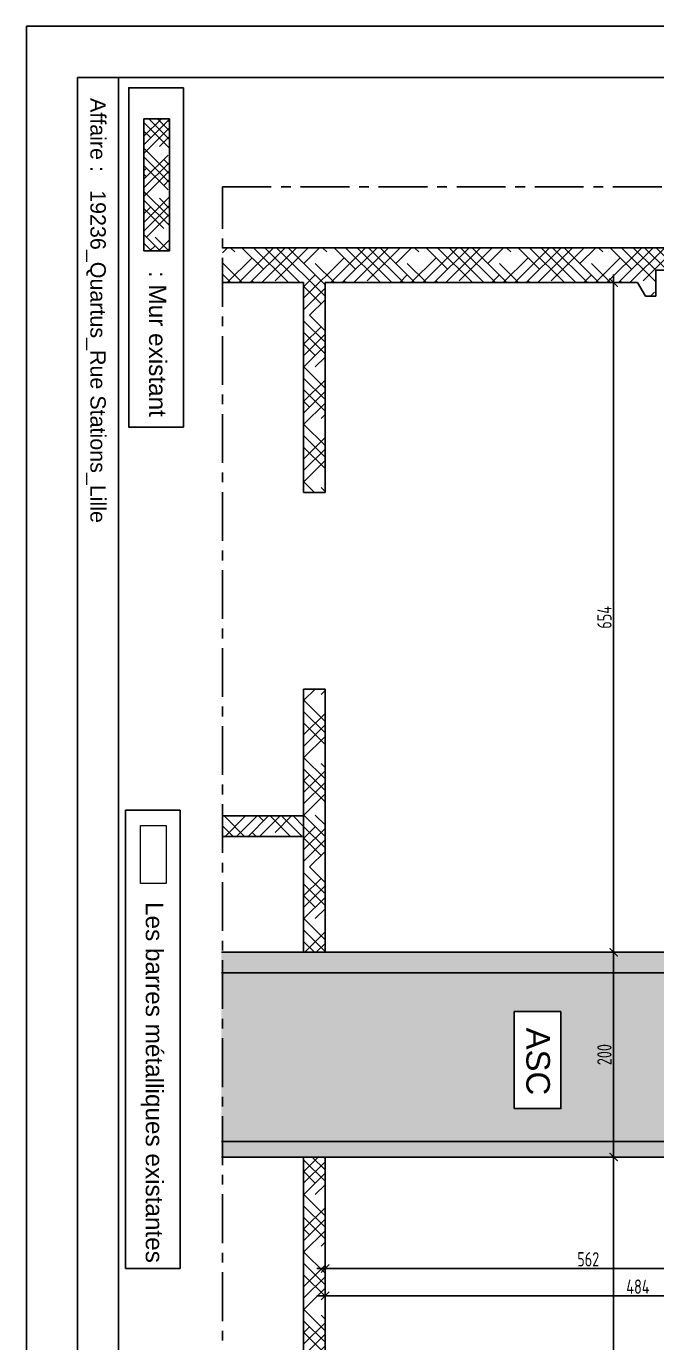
# Model space of a CAD drawing. Header units: millimetres. Extents: x -14819 to 43195, y -10328 to 20814.
# Drawn here: x 17559 to 18174, y 9725 to 11010 of the extents above; entities that cross this region are included whole.
import ezdxf
from ezdxf.enums import TextEntityAlignment as Align

# ---------------------------------------------------------------- set-up
doc = ezdxf.new("R2010")
doc.units = ezdxf.units.MM
doc.header["$PDMODE"] = 3
doc.linetypes.add('AXES', pattern=[50.8, 31.75, -6.35, 6.35, -6.35])
doc.layers.add('-SOCNA- 0', color=255, linetype='Continuous')
doc.layers.add('-SOCNA- Text', color=255, linetype='Continuous')
doc.layers.add('-SOCNA- Fer- Coffrage', color=173, linetype='Continuous', lineweight=25)
doc.layers.add('Mur_coupe', color=7, linetype='Continuous', lineweight=25)
doc.layers.add('-SOCNA- Visible', color=66, linetype='Continuous', plot=False)
doc.layers.add('_Charpente métallique', color=7, linetype='Continuous', lineweight=0, true_color=0x539df9)
doc.styles.add('-ST-Arial', font='arial.ttf')
doc.styles.add('-ST-Isocp', font='isocp.shx', dxfattribs={"width": 0.8})
doc.styles.add('SOCNA- Arial', font='arial.ttf')
doc.dimstyles.new('-ST-50s', dxfattribs={"dimtxt": 14, "dimasz": 8, "dimexe": 8, "dimexo": 10, "dimgap": 2, "dimtad": 1, "dimdec": 1, "dimrnd": 0.5, "dimdsep": 46, "dimtxsty": '-ST-Isocp', "dimblk": 'ARCHTICK', "dimcen": 3, "dimdle": 8, "dimclrd": 30, "dimclre": 30, "dimclrt": 6, "dimadec": 1, "dimazin": 0, "dimtfac": 1, "dimtdec": 1, "dimtofl": 0, "dimtmove": 0, "dimatfit": 3, "dimfxl": 30, "dimfxlon": 1, "dimtolj": 1, "dimtzin": 0, "dimlwd": -1, "dimlwe": -1, "dimarcsym": 0})
pattern_1 = [(315, (24839.6304, 47367.7406), (28.0633004, -16.8379802), [127, -63.5]), (45, (24839.6304, 47367.7406), (-28.0633004, -16.8379802), [127, -63.5])]

# ---------------------------------------------------------------- blocks, each defined once
blk = doc.blocks.new('_ArchTick')
at = {"color": 0, "linetype": 'ByBlock', "const_width": 0.15}
blk.add_lwpolyline([(-0.5, -0.5), (0.5, 0.5)], dxfattribs=at)
blk = doc.blocks.new('*D565')
at = {"layer": '-SOCNA- Fer- Coffrage', "color": 30, "ltscale": 1.5, "transparency": 16777216}
for p, q in [((18101.8, 10760.2), (18139.8, 10760.2)), ((18131.8, 10768.2), (18131.8, 10098.2)), ((18101.8, 10106.2), (18139.8, 10106.2))]:
    blk.add_line(p, q, dxfattribs=at)
at = {"layer": 'Defpoints', "color": 0, "ltscale": 1.5, "transparency": 16777216}
for p in [(18006.7, 10760.2), (18086.5, 10106.2), (18131.8, 10106.2)]:
    blk.add_point(p, dxfattribs=at)
at = {"layer": '-SOCNA- Fer- Coffrage', "color": 30, "ltscale": 1.5, "transparency": 16777216, "xscale": 8, "yscale": 8, "zscale": 8}
for p, rotation in [((18131.8, 10760.2), 90), ((18131.8, 10106.2), 270)]:
    blk.add_blockref('_ArchTick', p, dxfattribs=dict(at, rotation=rotation))
at = {"layer": '-SOCNA- Fer- Coffrage', "color": 6, "ltscale": 1.5, "transparency": 16777216, "insert": (18122.8, 10433.2), "char_height": 14, "attachment_point": 5, "rotation": 90, "style": '-ST-Isocp'}
blk.add_mtext('\\A1;654', dxfattribs=at)
blk = doc.blocks.new('*D566')
at = {"layer": '-SOCNA- Fer- Coffrage', "color": 30, "ltscale": 1.5, "transparency": 16777216}
for p, q in [((18131.8, 9914.2), (18131.8, 9207.2)), ((18107, 9906.2), (18139.8, 9906.2)), ((18101.8, 9215.2), (18139.8, 9215.2))]:
    blk.add_line(p, q, dxfattribs=at)
at = {"layer": 'Defpoints', "color": 0, "ltscale": 1.5, "transparency": 16777216}
for p in [(18097, 9906.2), (18044.5, 9215.2), (18131.8, 9215.2)]:
    blk.add_point(p, dxfattribs=at)
at = {"layer": '-SOCNA- Fer- Coffrage', "color": 30, "ltscale": 1.5, "transparency": 16777216, "xscale": 8, "yscale": 8, "zscale": 8}
for p, rotation in [((18131.8, 9906.2), 90), ((18131.8, 9215.2), 270)]:
    blk.add_blockref('_ArchTick', p, dxfattribs=dict(at, rotation=rotation))
at = {"layer": '-SOCNA- Fer- Coffrage', "color": 6, "ltscale": 1.5, "transparency": 16777216, "insert": (18122.8, 9560.7), "char_height": 14, "attachment_point": 5, "rotation": 90, "style": '-ST-Isocp'}
blk.add_mtext('\\A1;691', dxfattribs=at)
blk = doc.blocks.new('*D567')
at = {"layer": '-SOCNA- Fer- Coffrage', "color": 30, "ltscale": 1.5, "transparency": 16777216}
for p, q in [((18101.8, 10106.2), (18139.8, 10106.2)), ((18131.8, 9898.2), (18131.8, 10114.2)), ((18110, 9906.2), (18139.8, 9906.2))]:
    blk.add_line(p, q, dxfattribs=at)
at = {"layer": 'Defpoints', "color": 0, "ltscale": 1.5, "transparency": 16777216}
for p in [(18086.5, 10106.2), (18131.8, 10106.2), (18100, 9906.2)]:
    blk.add_point(p, dxfattribs=at)
at = {"layer": '-SOCNA- Fer- Coffrage', "color": 30, "ltscale": 1.5, "transparency": 16777216, "xscale": 8, "yscale": 8, "zscale": 8}
for p, rotation in [((18131.8, 10106.2), 90), ((18131.8, 9906.2), 270)]:
    blk.add_blockref('_ArchTick', p, dxfattribs=dict(at, rotation=rotation))
at = {"layer": '-SOCNA- Fer- Coffrage', "color": 6, "ltscale": 1.5, "transparency": 16777216, "insert": (18122.8, 10006.2), "char_height": 14, "attachment_point": 5, "rotation": 90, "style": '-ST-Isocp'}
blk.add_mtext('\\A1;200', dxfattribs=at)
blk = doc.blocks.new('*D568')
at = {"layer": '-SOCNA- Fer- Coffrage', "color": 30, "ltscale": 1.5, "transparency": 16777216}
for p, q in [((17850.2, 9800.6), (17850.2, 9762.6)), ((18341.7, 9770.6), (17842.2, 9770.6)), ((18333.7, 9743.9), (18333.7, 9778.6))]:
    blk.add_line(p, q, dxfattribs=at)
at = {"layer": 'Defpoints', "color": 0, "ltscale": 1.5, "transparency": 16777216}
for p in [(17850.2, 9827.3), (17850.2, 9770.6), (18333.7, 9733.9)]:
    blk.add_point(p, dxfattribs=at)
at = {"layer": '-SOCNA- Fer- Coffrage', "color": 30, "ltscale": 1.5, "transparency": 16777216, "xscale": 8, "yscale": 8, "zscale": 8, "rotation": 180}
blk.add_blockref('_ArchTick', (17850.2, 9770.6), dxfattribs=at)
at = {"layer": '-SOCNA- Fer- Coffrage', "color": 30, "ltscale": 1.5, "transparency": 16777216, "xscale": 8, "yscale": 8, "zscale": 8}
blk.add_blockref('_ArchTick', (18333.7, 9770.6), dxfattribs=at)
at = {"layer": '-SOCNA- Fer- Coffrage', "color": 6, "ltscale": 1.5, "transparency": 16777216, "insert": (18155.5, 9779.6), "char_height": 14, "attachment_point": 5, "style": '-ST-Isocp'}
blk.add_mtext('\\A1;484', dxfattribs=at)
blk = doc.blocks.new('*U557')
at = {"layer": '-SOCNA- 0', "color": 7}
blk.add_line((50, 90), (2050, 90), dxfattribs=at)
blk.add_lwpolyline([(50, 50), (2050, 50), (2050, 1435), (50, 1435)], close=True, dxfattribs=at)
at = {"layer": '-SOCNA- Visible', "color": 7}
for q in [(60, 150), (110, 100)]:
    blk.add_line((60, 100), q, dxfattribs=at)
at = {"layer": '-SOCNA- Visible'}
blk.add_lwpolyline([(0, 0), (2100, 0), (2100, 1485), (0, 1485)], close=True, dxfattribs=at)
at = {"layer": '-SOCNA- Text', "color": 7, "style": 'SOCNA- Arial'}
blk.add_text('Affaire :', height=15, dxfattribs=at).set_placement((70, 70), align=Align.MIDDLE_LEFT)
for tag, p in [('TITRE', (1050, 1410)), ('INDICE', (2024.9, 1410))]:
    blk.add_attdef(tag, text='', height=25, dxfattribs=at).set_placement(p, align=Align.MIDDLE_CENTER)
for tag, p in [("NOM_D'AFFAIRE", (160, 70)), ('PLAN', (1824.8, 70))]:
    blk.add_attdef(tag, text='', height=15, dxfattribs=at).set_placement(p, align=Align.MIDDLE_LEFT)
blk = doc.blocks.new('*D560')
at = {"layer": '-SOCNA- Fer- Coffrage', "color": 30, "ltscale": 1.5, "transparency": 16777216}
for p, q in [((18420.3, 9797.3), (17842.2, 9797.3)), ((17850.2, 9797.3), (17850.2, 9805.3)), ((18412.3, 9797.3), (18412.3, 9805.3))]:
    blk.add_line(p, q, dxfattribs=at)
at = {"layer": 'Defpoints', "color": 0, "ltscale": 1.5, "transparency": 16777216}
for p in [(17850.2, 9797.3), (17850.2, 9788.1), (18412.3, 9788.1)]:
    blk.add_point(p, dxfattribs=at)
at = {"layer": '-SOCNA- Fer- Coffrage', "color": 30, "ltscale": 1.5, "transparency": 16777216, "xscale": 8, "yscale": 8, "zscale": 8, "rotation": 180}
blk.add_blockref('_ArchTick', (17850.2, 9797.3), dxfattribs=at)
at = {"layer": '-SOCNA- Fer- Coffrage', "color": 30, "ltscale": 1.5, "transparency": 16777216, "xscale": 8, "yscale": 8, "zscale": 8}
blk.add_blockref('_ArchTick', (18412.3, 9797.3), dxfattribs=at)
at = {"layer": '-SOCNA- Fer- Coffrage', "color": 6, "ltscale": 1.5, "transparency": 16777216, "insert": (18107, 9806.3), "char_height": 14, "attachment_point": 5, "style": '-ST-Isocp'}
blk.add_mtext('\\A1;562', dxfattribs=at)

msp = doc.modelspace()

# ---------------------------------------------------------------- hatches: boundary and pattern name
at = {"layer": '-SOCNA- Fer- Coffrage', "ltscale": 1.5}
h = msp.add_hatch(dxfattribs=at)
h.set_pattern_fill('HOUND', color=8, scale=3.75, angle=-45)
h.set_pattern_definition([(315, (12696.0696, 61280.6255), (21.0474753, -12.6284852), [95.25, -47.625]), (45, (12696.0696, 61280.6255), (-21.0474753, -12.6284852), [95.25, -47.625])])
h.paths.add_polyline_path([(17698.38, 10920.18), (17673.41, 10920.18), (17673.41, 10791.13), (17698.38, 10791.13)])
h = msp.add_hatch(dxfattribs=at)
h.set_pattern_fill('HOUND', color=8, scale=5, angle=-45)
h.set_pattern_definition(pattern_1)
h.paths.add_polyline_path([(17750.08, 10794.24), (17750.08, 10760.24), (17829.19, 10760.24), (17829.19, 10555.24), (17850.19, 10555.24), (17850.19, 10760.24), (18155.14, 10760.24), (18162.82, 10746.83), (18172.82, 10746.83), (18172.82, 10772.24), (18334.14, 10772.24), (18334.14, 10794.24)])
h.paths.add_polyline_path([(17829.19, 10106.21), (17850.19, 10106.21), (17850.19, 10363.24), (17829.19, 10363.24)])
h.paths.add_polyline_path([(17850.19, 9906.21), (17829.19, 9906.21), (17829.19, 9215.18), (17750.08, 9215.18), (17750.08, 9181.18), (18334.14, 9181.18), (18334.14, 9203.18), (18172.82, 9203.18), (18172.82, 9228.59), (18162.82, 9228.59), (18155.14, 9215.18), (17850.19, 9215.18)])
h = msp.add_hatch(dxfattribs=at)
h.set_pattern_fill('HOUND', color=8, scale=5, angle=-45)
h.set_pattern_definition(pattern_1)
h.paths.add_polyline_path([(17750.08, 10239.26), (17750.08, 10219.26), (17829.19, 10219.26), (17829.19, 10239.26)])
h = msp.add_hatch(dxfattribs=at)
h.set_pattern_fill('AR-SAND', color=54, scale=0.3, angle=-45)
h.set_pattern_definition([(352.5, (15974.83, 61403.678), (10.0426047, 10.7214405), [0, -11.5824, 0, -12.954, 0, -12.3825]), (322.5, (15974.83, 61403.678), (24.7419855, 5.670328), [0, -6.2484, 0, -10.4394, 0, -4.0005]), (282.5, (15968.203, 61410.306), (16.8099694, -16.7489948), [0, -3.81, 0, -13.716, 0, -17.907]), (272.5, (15968.203, 61410.306), (20.9265234, -11.468433), [0, -1.905, 0, -8.9916, 0, -10.287])])
h.paths.add_polyline_path([(18034.82, 10048.21), (18080.35, 10048.21), (18080.35, 9953.53), (18034.82, 9953.53)], flags=16)
h.paths.add_polyline_path([(18412.25, 9906.21), (18412.25, 10106.21), (17749.08, 10106.21), (17749.08, 9906.21)])

# ---------------------------------------------------------------- linework, layer by layer
at = {"layer": '-SOCNA- Fer- Coffrage', "color": 173, "ltscale": 1.5}
for p, q in [((18412.25, 10106.21), (17749.08, 10106.21)), ((18392.25, 10086.21), (17749.08, 10086.21)), ((18392.25, 9921.21), (17749.08, 9921.21)), ((18412.25, 9906.21), (17749.08, 9906.21))]:
    msp.add_line(p, q, dxfattribs=at)
at = {"layer": '-SOCNA- Fer- Coffrage', "color": 2, "ltscale": 1.5}
for points in [[(17711.91, 10950.41), (17711.91, 10619.03), (17658.71, 10619.03), (17658.71, 10950.41)], [(17708.71, 10244.89), (17708.71, 9797.44), (17655.51, 9797.44), (17655.51, 10244.89)]]:
    msp.add_lwpolyline(points, close=True, dxfattribs=at)
at = {"layer": '-SOCNA- Fer- Coffrage', "color": 4, "ltscale": 1.5}
msp.add_lwpolyline([(17698.38, 10920.18), (17698.38, 10791.13), (17673.41, 10791.13), (17673.41, 10920.18)], close=True, dxfattribs=at)
at = {"layer": '-SOCNA- Fer- Coffrage', "color": 2, "linetype": 'AXES', "ltscale": 1.5}
msp.add_lwpolyline([(18806.15, 10853.67), (18806.15, 9136.36), (17750.08, 9136.36), (17750.08, 10853.67)], close=True, dxfattribs=at)
at = {"layer": '-SOCNA- Fer- Coffrage', "color": 173, "ltscale": 1.5}
msp.add_lwpolyline([(18080.35, 10048.21), (18080.35, 9953.53), (18034.82, 9953.53), (18034.82, 10048.21)], close=True, dxfattribs=at)
at = {"layer": '_Charpente métallique', "flags": 128}
msp.add_lwpolyline([(17695.19, 10229.81), (17695.19, 10173.36), (17670.22, 10173.36), (17670.22, 10229.81)], close=True, dxfattribs=at)
at = {"layer": 'Mur_coupe', "color": 4, "flags": 128}
for points in [[(17750.08, 10794.24), (18334.14, 10794.24)], [(17750.08, 10760.24), (17829.19, 10760.24)], [(17829.19, 10555.24), (17829.19, 10760.24)], [(17850.19, 10555.24), (17850.19, 10760.24)], [(17850.19, 10760.24), (18155.14, 10760.24)], [(18162.82, 10746.83), (18155.14, 10760.24)], [(18172.82, 10772.24), (18334.14, 10772.24)], [(18172.82, 10746.83), (18172.82, 10772.24)], [(18162.82, 10746.83), (18172.82, 10746.83)], [(17829.19, 10555.24), (17850.19, 10555.24)], [(17829.19, 10106.21), (17829.19, 10363.24)], [(17829.19, 10363.24), (17850.19, 10363.24)], [(17850.19, 10106.21), (17850.19, 10363.24)], [(17750.08, 10239.26), (17829.19, 10239.26)], [(17750.08, 10219.26), (17829.19, 10219.26)], [(17829.19, 9215.18), (17829.19, 9906.21)], [(17850.19, 9215.18), (17850.19, 9906.21)]]:
    msp.add_lwpolyline(points, dxfattribs=at)

# ---------------------------------------------------------------- block references
at = {"layer": '-SOCNA- 0'}
ref = msp.add_blockref('*U557', (17558.71, 11010.41), dxfattribs=dict(at, rotation=270))
ref.add_attrib("NOM_D'AFFAIRE", '19236_Quartus_Rue Stations_Lille', dxfattribs={"layer": '-SOCNA- Text', "color": 7, "height": 15, "rotation": 270, "style": 'SOCNA- Arial'}).set_placement((17628.71, 10850.41), align=Align.MIDDLE_LEFT)

# ---------------------------------------------------------------- texts
at = {"layer": '-SOCNA- Fer- Coffrage', "color": 7, "style": '-ST-Arial'}
for s, p in [(': Mur existant', (17678.44, 10771.52)), ('Les barres métalliques existantes', (17675.25, 10155.22))]:
    msp.add_text(s, height=17, rotation=270, dxfattribs=at).set_placement(p)
at = {"layer": '-SOCNA- Fer- Coffrage', "color": 173, "ltscale": 1.5, "insert": (18069.59, 10032.56), "char_height": 23, "attachment_point": 1, "rotation": 270, "style": '-ST-Arial'}
msp.add_mtext_dynamic_manual_height_columns('ASC', width=302.2425, gutter_width=153.03, heights=[0], dxfattribs=at)

# ---------------------------------------------------------------- dimensions: what is measured, and where the dimension line sits
at = {"layer": '-SOCNA- Fer- Coffrage', "color": 15, "ltscale": 1.5}
for base, p1, p2, picture, middle in [((18131.75, 10106.21), (18006.67, 10760.24), (18086.47, 10106.21), '*D565', (18122.75, 10433.22)), ((18131.75, 10106.21), (18100.01, 9906.21), (18086.47, 10106.21), '*D567', (18122.75, 10006.21)), ((18131.75, 9215.18), (18097.01, 9906.21), (18044.49, 9215.18), '*D566', (18122.75, 9560.7))]:
    dim = msp.add_linear_dim(base=base, p1=p1, p2=p2, angle=270, dimstyle='-ST-50s', dxfattribs=at)
    dim.commit()
    dim.dimension.update_dxf_attribs({"geometry": picture, "text_midpoint": middle})
dim = msp.add_linear_dim(base=(17850.19, 9770.63), p1=(18333.73, 9733.87), p2=(17850.19, 9827.35), dimstyle='-ST-50s', override={"dimrnd": 1}, dxfattribs=at)
dim.commit()
dim.dimension.update_dxf_attribs({"geometry": '*D568', "text_midpoint": (18155.47, 9770.63), "dimtype": 160})
at = {"layer": '-SOCNA- Fer- Coffrage', "color": 173, "ltscale": 1.5}
dim = msp.add_linear_dim(base=(17850.19, 9797.3), p1=(18412.25, 9788.14), p2=(17850.19, 9788.14), dimstyle='-ST-50s', dxfattribs=at)
dim.commit()
dim.dimension.update_dxf_attribs({"geometry": '*D560', "text_midpoint": (18107, 9797.3), "dimtype": 160})

doc.saveas('drawing.dxf')
